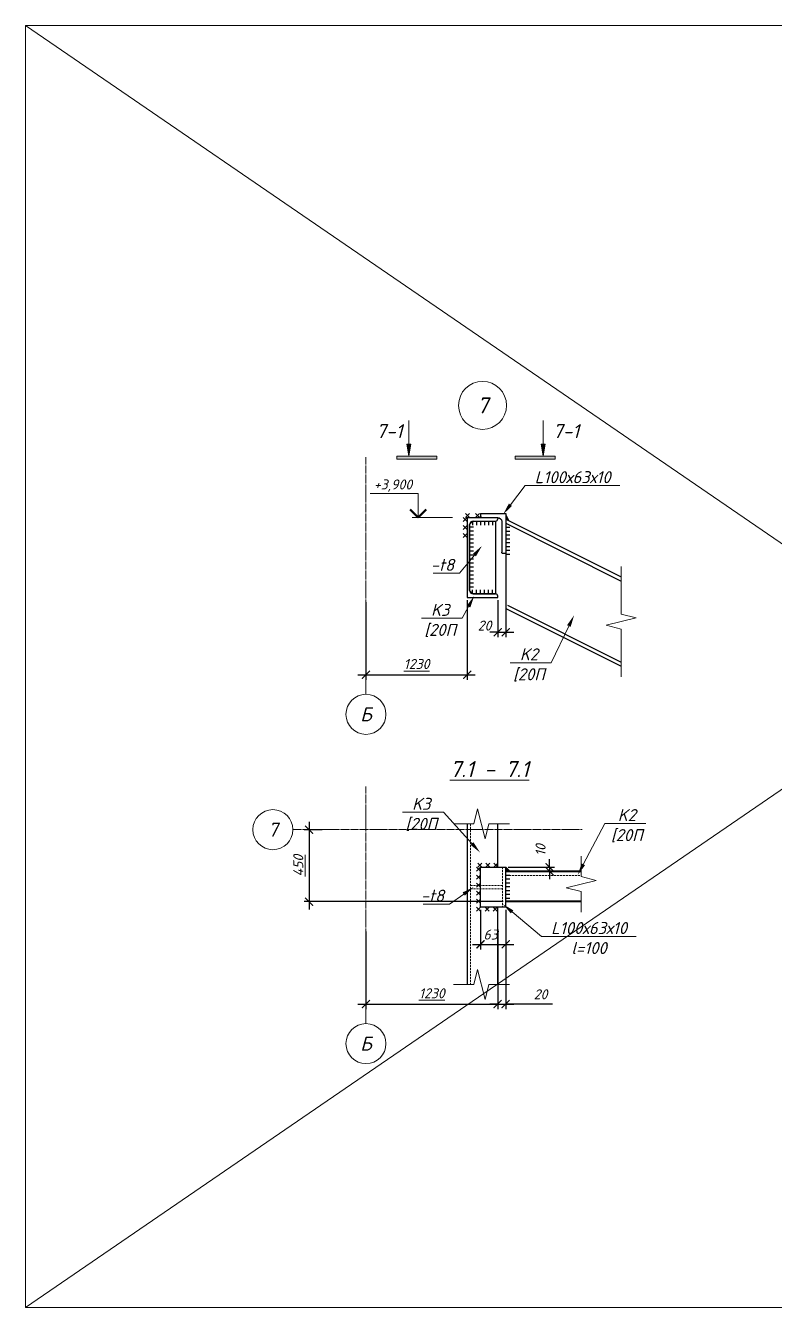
# Model space of a CAD drawing. Header units: millimetres. Extents: x -79646 to 95064, y -231229 to -58107.
# Drawn here: x -75045 to -73173, y -166333 to -163130 of the extents above; entities that cross this region are included whole.
import ezdxf
from ezdxf import colors
from ezdxf.entities.mleader import LeaderData, LeaderLine
from ezdxf.enums import TextEntityAlignment as Align
from ezdxf.math import Vec2, Vec3

# ---------------------------------------------------------------- set-up
doc = ezdxf.new("R2010")
doc.units = ezdxf.units.MM
doc.header["$PDMODE"] = 3
doc.linetypes.add('GOST2.303 5', pattern=[24, 20, -1.5, 1, -1.5])
doc.linetypes.add('HIDDEN', pattern=[0.375, 0.25, -0.125])
doc.layers.get('0').update_dxf_attribs({"lineweight": 5})
doc.layers.get('Defpoints').update_dxf_attribs({"lineweight": 0})
for name, color, linetype, lineweight in [('#Cварка', 96, 'Continuous', 30), ('#Dimensions', 7, 'Continuous', 9), ('#Выноски', 7, 'Continuous', 15), ('#Оси', 7, 'Continuous', 9), ('#разм', 7, 'Continuous', 9), ('A-okno', 7, 'Continuous', 0), ('k_ Металл', 1, 'Continuous', 30), ('k_ Металл_вид', 1, 'Continuous', 18), ('тонкие', 250, 'Continuous', 5)]:
    doc.layers.add(name, color=color, linetype=linetype, lineweight=lineweight)
doc.styles.add('ESKDW', font='eskdw.shx', dxfattribs={"oblique": 15})
doc.styles.get("Standard").update_dxf_attribs({"font": 'arial.ttf'})
doc.styles.add('STEP PR', font='isocpeui.ttf')
doc.dimstyles.new('SPDS', dxfattribs={"dimscale": 50, "dimtxt": 2.5, "dimasz": 2, "dimexe": 1.25, "dimexo": 0.625, "dimtad": 1, "dimdec": 0, "dimrnd": 0.001, "dimtxsty": 'ESKDW', "dimblk": 'ARCHTICK', "dimcen": 2.5, "dimdle": 2, "dimclrd": 256, "dimclre": 256, "dimclrt": 7, "dimadec": 0, "dimazin": 2, "dimtfac": 0.75, "dimtdec": 0, "dimtmove": 1, "dimatfit": 3, "dimfxl": 1, "dimtolj": 1, "dimarcsym": 1})

# ---------------------------------------------------------------- blocks, each defined once
blk = doc.blocks.new('*U104')
at = {"color": 0, "linetype": 'ByBlock', "lineweight": -2}
for p, q in [((0, 200), (0, 0)), ((0, 200), (76, 200)), ((76, 200), (76, 196.5)), ((5.2, 181.5), (5.2, 18.5)), ((14.7, 191), (70.5, 191)), ((0, 0), (76, 0)), ((14.7, 9), (70.5, 9)), ((76, 0), (76, 3.5))]:
    blk.add_line(p, q, dxfattribs=at)
for centre, radius, start, end in [((70.5, 196.5), 5.5, 270, 0), ((14.7, 181.5), 9.5, 90, 180), ((14.7, 18.5), 9.5, 180, 270), ((70.5, 3.5), 5.5, 0, 90)]:
    blk.add_arc(centre, radius, start, end, dxfattribs=at)
blk = doc.blocks.new('*U120')
at = {"layer": '#разм', "ltscale": 100, "elevation": 0}
for points in [[(4577173, -920400), (4575971, -920400)], [(4577173, -921000), (4577173, -920400)], [(4578032, -921000), (4577023, -921000)]]:
    blk.add_lwpolyline(points, dxfattribs=at)
at = {"layer": 'A-okno', "color": 0, "lineweight": 50, "ltscale": 100, "elevation": 0}
for points in [[(4577173, -921000), (4576973, -920800)], [(4577173, -921000), (4577373, -920800)]]:
    blk.add_lwpolyline(points, dxfattribs=at)
at = {"layer": '#разм', "style": 'STEP PR'}
for tag, p in [('ОТМЕТКА', (4576248, -920299)), ('ПРИМЕЧАНИЕ', (4577032, -920711))]:
    blk.add_attdef(tag, p, '', height=250, dxfattribs=at)
blk = doc.blocks.new('*U308')
at = {"color": 0, "linetype": 'ByBlock', "lineweight": -2}
for p, q in [((3.98, 0), (4.29, 1.25)), ((4.29, 1.25), (4.91, -1.25)), ((3.98, 0), (0, 0)), ((4.91, -1.25), (5.23, 0)), ((9.2, 0), (5.23, 0))]:
    blk.add_line(p, q, dxfattribs=at)
blk = doc.blocks.new('*U260')
at = {"color": 0, "linetype": 'ByBlock', "lineweight": -2}
for p, q in [((-10, 20), (-10, 96.7)), ((0, 100), (-6.7, 100)), ((0, 0), (0, 100)), ((-63, 0), (-63, 6.7)), ((-63, 0), (0, 0)), ((-59.7, 10), (-20, 10))]:
    blk.add_line(p, q, dxfattribs=at)
for centre, radius, start, end in [((-6.7, 96.7), 3.3, 89.045, 179.9778), ((-59.7, 6.7), 3.3, 90, 180), ((-20, 20), 10, 270, 0)]:
    blk.add_arc(centre, radius, start, end, dxfattribs=at)
blk = doc.blocks.new('*U115')
at = {"color": 0, "linetype": 'ByBlock', "lineweight": -2}
blk.add_circle((0, 0), 6, dxfattribs=at)
blk.add_attdef('Узел', text='', height=4, dxfattribs=at).set_placement((0, 0), align=Align.MIDDLE_CENTER)
blk = doc.blocks.new('*U129')
at = {"color": 0, "lineweight": -2}
for p, q in [((0, 0), (10, -10)), ((0, -10), (10, 0)), ((0, -20), (10, -30)), ((0, -30), (10, -20)), ((0, -40), (10, -50)), ((0, -50), (10, -40))]:
    blk.add_line(p, q, dxfattribs=at)
blk = doc.blocks.new('*U130')
at = {"color": 0, "lineweight": -2}
for p, q in [((0, -9.6), (10, -9.6)), ((0, -19.2), (10, -19.2)), ((0, -28.8), (10, -28.8)), ((0, -38.4), (10, -38.4)), ((0, -48), (10, -48)), ((0, -57.6), (10, -57.6)), ((0, -67.3), (10, -67.3)), ((0, -76.9), (10, -76.9))]:
    blk.add_line(p, q, dxfattribs=at)
blk = doc.blocks.new('_ArchTick')
at = {"color": 0, "linetype": 'ByBlock', "const_width": 0.15}
blk.add_lwpolyline([(-0.5, -0.5), (0.5, 0.5)], dxfattribs=at)
blk = doc.blocks.new('*D365')
at = {"layer": '#Dimensions', "lineweight": -2, "transparency": 16777216}
for p, q in [((-73907.9, -165339.4), (-73907.9, -165438.4)), ((-73844.9, -165339.4), (-73844.9, -165438.4)), ((-73927.9, -165425.9), (-73824.9, -165425.9))]:
    blk.add_line(p, q, dxfattribs=at)
at = {"layer": 'Defpoints', "color": 0, "lineweight": 0, "transparency": 16777216}
for p in [(-73907.9, -165333.2), (-73844.9, -165333.2), (-73844.9, -165425.9)]:
    blk.add_point(p, dxfattribs=at)
at = {"layer": '#Dimensions', "lineweight": -2, "transparency": 16777216, "xscale": 20, "yscale": 20, "zscale": 20, "rotation": 180}
blk.add_blockref('_ArchTick', (-73907.9, -165425.9), dxfattribs=at)
at = {"layer": '#Dimensions', "lineweight": -2, "transparency": 16777216, "xscale": 20, "yscale": 20, "zscale": 20}
blk.add_blockref('_ArchTick', (-73844.9, -165425.9), dxfattribs=at)
at = {"layer": '#Dimensions', "transparency": 16777216, "insert": (-73882.6, -165401.4), "char_height": 25, "attachment_point": 5, "style": 'STEP PR'}
blk.add_mtext('\\A1;63', dxfattribs=at)
blk = doc.blocks.new('*D352')
at = {"layer": '#Dimensions', "lineweight": -2, "transparency": 16777216}
for p, q in [((-73838.6, -165233.2), (-73723, -165233.2)), ((-73735.5, -165233.2), (-73735.5, -165213.2)), ((-73735.5, -165233.2), (-73735.5, -165243.2)), ((-73838.6, -165243.2), (-73723, -165243.2)), ((-73735.5, -165243.2), (-73735.5, -165263.2))]:
    blk.add_line(p, q, dxfattribs=at)
at = {"layer": 'Defpoints', "color": 0, "lineweight": 0, "transparency": 16777216}
for p in [(-73844.9, -165233.2), (-73844.9, -165243.2), (-73735.5, -165243.2)]:
    blk.add_point(p, dxfattribs=at)
at = {"layer": '#Dimensions', "lineweight": -2, "transparency": 16777216, "xscale": 20, "yscale": 20, "zscale": 20}
for p, rotation in [((-73735.5, -165233.2), 270), ((-73735.5, -165243.2), 90)]:
    blk.add_blockref('_ArchTick', p, dxfattribs=dict(at, rotation=rotation))
at = {"layer": '#Dimensions', "transparency": 16777216, "insert": (-73757.7, -165190.3), "char_height": 25, "attachment_point": 5, "rotation": 90, "style": 'STEP PR'}
blk.add_mtext('\\A1;10', dxfattribs=at)
blk = doc.blocks.new('*U262')
at = {"color": 0, "linetype": 'ByBlock', "lineweight": -2}
for p, q in [((1.71, 0), (2.02, 1.25)), ((2.02, 1.25), (2.65, -1.25)), ((1.71, 0), (0, 0)), ((2.65, -1.25), (2.96, 0)), ((4.67, 0), (2.96, 0))]:
    blk.add_line(p, q, dxfattribs=at)
blk = doc.blocks.new('*U264')
for p, q in [((-0.5, 0.5), (0.5, -0.5)), ((0.5, 0.5), (-0.5, -0.5)), ((1.5, 0.5), (2.5, -0.5)), ((2.5, 0.5), (1.5, -0.5)), ((3.5, 0.5), (4.5, -0.5)), ((4.5, 0.5), (3.5, -0.5))]:
    blk.add_line(p, q)
blk = doc.blocks.new('*U265')
for p, q in [((-0.5, 0.5), (0.5, -0.5)), ((0.5, 0.5), (-0.5, -0.5)), ((1.5, 0.5), (2.5, -0.5)), ((2.5, 0.5), (1.5, -0.5)), ((3.5, 0.5), (4.5, -0.5)), ((4.5, 0.5), (3.5, -0.5)), ((5.5, 0.5), (6.5, -0.5)), ((6.5, 0.5), (5.5, -0.5)), ((7.5, 0.5), (8.5, -0.5)), ((8.5, 0.5), (7.5, -0.5)), ((9.5, 0.5), (10.5, -0.5)), ((10.5, 0.5), (9.5, -0.5))]:
    blk.add_line(p, q)
blk = doc.blocks.new('*U266')
for p, q in [((-0.5, 0.5), (0.5, -0.5)), ((0.5, 0.5), (-0.5, -0.5)), ((1.5, 0.5), (2.5, -0.5)), ((2.5, 0.5), (1.5, -0.5))]:
    blk.add_line(p, q)
blk = doc.blocks.new('*U267')
at = {"ltscale": 100}
h = blk.add_hatch(color=256, dxfattribs=at)
h.dxf.hatch_style = 1
h.paths.add_polyline_path([(1415, 1070), (1365, 1070), (1315, 1070), (1365, 770)])
h = blk.add_hatch(color=256, dxfattribs=at)
h.dxf.hatch_style = 1
h.paths.add_polyline_path([(1665, 700), (1665, 770), (665, 770), (665, 700)])
at = {"linetype": 'Continuous', "ltscale": 100}
for p, q in [((1365, 770), (1315, 1070)), ((1315, 1070), (1365, 1070)), ((1415, 1070), (1365, 1070)), ((1365, 770), (1415, 1070)), ((1665, 770), (665, 770)), ((665, 700), (1665, 700)), ((1665, 700), (1665, 770))]:
    blk.add_line(p, q, dxfattribs=at)
at = {"linetype": 'Continuous', "ltscale": 100, "extrusion": (1, -1e-16, 0), "elevation": 1365}
blk.add_lwpolyline([(1660, 0), (1070, 0)], dxfattribs=at)
at = {"linetype": 'Continuous', "ltscale": 100}
blk.add_lwpolyline([(665, 700), (665, 770)], dxfattribs=at)
at = {"ltscale": 100, "style": 'STEP PR'}
blk.add_attdef('Nh', text='', height=350, dxfattribs=at).set_placement((1799, 1222), align=Align.RIGHT)
blk = doc.blocks.new('*U268')
at = {"ltscale": 100}
h = blk.add_hatch(color=256, dxfattribs=at)
h.dxf.hatch_style = 1
h.paths.add_polyline_path([(-85, 1070), (-35, 1070), (15, 1070), (-35, 770)])
h = blk.add_hatch(color=256, dxfattribs=at)
h.dxf.hatch_style = 1
h.paths.add_polyline_path([(665, 700), (665, 770), (-335, 770), (-335, 700)])
at = {"linetype": 'Continuous', "ltscale": 100}
for p, q in [((-85, 1070), (-35, 1070)), ((-35, 770), (-85, 1070)), ((-35, 770), (15, 1070)), ((15, 1070), (-35, 1070)), ((-335, 700), (-335, 770)), ((-335, 770), (665, 770)), ((665, 700), (-335, 700))]:
    blk.add_line(p, q, dxfattribs=at)
at = {"linetype": 'Continuous', "ltscale": 100, "extrusion": (-1, -1e-16, 0), "elevation": 35}
blk.add_lwpolyline([(-1660, 0), (-1070, 0)], dxfattribs=at)
at = {"linetype": 'Continuous', "ltscale": 100}
blk.add_lwpolyline([(665, 700), (665, 770)], dxfattribs=at)
at = {"ltscale": 100, "style": 'STEP PR'}
blk.add_attdef('Nh', text='', height=350, dxfattribs=at).set_placement((-192, 1222), align=Align.RIGHT)
blk = doc.blocks.new('*D366')
at = {"layer": '#Dimensions', "lineweight": -2, "transparency": 16777216}
for p, q in [((-73864.9, -164565.3), (-73864.9, -164658.4)), ((-73844.9, -164542.5), (-73844.9, -164658.4)), ((-73864.9, -164645.9), (-73884.9, -164645.9)), ((-73864.9, -164645.9), (-73844.9, -164645.9)), ((-73844.9, -164645.9), (-73824.9, -164645.9))]:
    blk.add_line(p, q, dxfattribs=at)
at = {"layer": 'Defpoints', "color": 0, "lineweight": 0, "transparency": 16777216}
for p in [(-73864.9, -164559.1), (-73844.9, -164536.3), (-73844.9, -164645.9)]:
    blk.add_point(p, dxfattribs=at)
at = {"layer": '#Dimensions', "lineweight": -2, "transparency": 16777216, "xscale": 20, "yscale": 20, "zscale": 20}
blk.add_blockref('_ArchTick', (-73864.9, -164645.9), dxfattribs=at)
at = {"layer": '#Dimensions', "lineweight": -2, "transparency": 16777216, "xscale": 20, "yscale": 20, "zscale": 20, "rotation": 180}
blk.add_blockref('_ArchTick', (-73844.9, -164645.9), dxfattribs=at)
at = {"layer": '#Dimensions', "transparency": 16777216, "insert": (-73897.7, -164629.1), "char_height": 25, "attachment_point": 5, "style": 'STEP PR'}
blk.add_mtext('\\A1;20', dxfattribs=at)
blk = doc.blocks.new('*U272')
for points in [[(0, -0.5), (0, 0.5)], [(1, -0.5), (1, 0.5)], [(2, -0.5), (2, 0.5)], [(3, -0.5), (3, 0.5)], [(4, -0.5), (4, 0.5)], [(5, -0.5), (5, 0.5)]]:
    blk.add_lwpolyline(points)
blk = doc.blocks.new('*U273')
for points in [[(0, -0.5), (0, 0.5)], [(1, -0.5), (1, 0.5)], [(2, -0.5), (2, 0.5)], [(3, -0.5), (3, 0.5)], [(4, -0.5), (4, 0.5)], [(5, -0.5), (5, 0.5)], [(6, -0.5), (6, 0.5)], [(7, -0.5), (7, 0.5)], [(8, -0.5), (8, 0.5)], [(9, -0.5), (9, 0.5)], [(10, -0.5), (10, 0.5)], [(11, -0.5), (11, 0.5)], [(12, -0.5), (12, 0.5)], [(13, -0.5), (13, 0.5)], [(14, -0.5), (14, 0.5)], [(15, -0.5), (15, 0.5)]]:
    blk.add_lwpolyline(points)
blk = doc.blocks.new('*D356')
at = {"layer": '#Dimensions', "lineweight": -2, "transparency": 16777216}
for p, q in [((-73844.9, -165339.4), (-73844.9, -165587.8)), ((-73864.9, -165388.4), (-73864.9, -165587.8)), ((-73864.9, -165575.3), (-73884.9, -165575.3)), ((-73864.9, -165575.3), (-73844.9, -165575.3)), ((-73864.9, -165575.3), (-73844.9, -165575.3)), ((-73844.9, -165575.3), (-73824.9, -165575.3)), ((-73728.2, -165575.3), (-73844.9, -165575.3))]:
    blk.add_line(p, q, dxfattribs=at)
at = {"layer": 'Defpoints', "color": 0, "lineweight": 0, "transparency": 16777216}
for p in [(-73844.9, -165333.2, 0), (-73864.9, -165382.2), (-73844.9, -165575.3)]:
    blk.add_point(p, dxfattribs=at)
at = {"layer": '#Dimensions', "lineweight": -2, "transparency": 16777216, "xscale": 20, "yscale": 20, "zscale": 20}
blk.add_blockref('_ArchTick', (-73864.9, -165575.3), dxfattribs=at)
at = {"layer": '#Dimensions', "lineweight": -2, "transparency": 16777216, "xscale": 20, "yscale": 20, "zscale": 20, "rotation": 180}
blk.add_blockref('_ArchTick', (-73844.9, -165575.3), dxfattribs=at)
at = {"layer": '#Dimensions', "transparency": 16777216, "insert": (-73757.7, -165550.8), "char_height": 25, "attachment_point": 5, "style": 'STEP PR'}
blk.add_mtext('\\A1;20', dxfattribs=at)
blk = doc.blocks.new('*D357')
at = {"layer": '#Dimensions', "lineweight": -2, "transparency": 16777216}
for p, q in [((-74194.1, -165394.1), (-74194.1, -165587.8)), ((-73864.9, -165388.4), (-73864.9, -165587.8)), ((-74214.1, -165575.3), (-73844.9, -165575.3))]:
    blk.add_line(p, q, dxfattribs=at)
at = {"layer": 'Defpoints', "color": 0, "lineweight": 0, "transparency": 16777216}
for p in [(-74194.1, -165387.9), (-73864.9, -165382.2, 0), (-73864.9, -165575.3)]:
    blk.add_point(p, dxfattribs=at)
at = {"layer": '#Dimensions', "lineweight": -2, "transparency": 16777216, "xscale": 20, "yscale": 20, "zscale": 20, "rotation": 180}
blk.add_blockref('_ArchTick', (-74194.1, -165575.3), dxfattribs=at)
at = {"layer": '#Dimensions', "lineweight": -2, "transparency": 16777216, "xscale": 20, "yscale": 20, "zscale": 20}
blk.add_blockref('_ArchTick', (-73864.9, -165575.3), dxfattribs=at)
at = {"layer": '#Dimensions', "transparency": 16777216, "insert": (-74029.5, -165548.3), "char_height": 25, "attachment_point": 5, "style": 'STEP PR'}
blk.add_mtext('\\A1;\\L1230', dxfattribs=at)
blk = doc.blocks.new('*D358')
at = {"layer": '#Dimensions', "lineweight": -2, "transparency": 16777216}
for p, q in [((-74303.6, -165139.3), (-74348.9, -165139.3)), ((-74336.4, -165119.3), (-74336.4, -165339.2)), ((-73851.1, -165319.2), (-74348.9, -165319.2))]:
    blk.add_line(p, q, dxfattribs=at)
at = {"layer": 'Defpoints', "color": 0, "lineweight": 0, "transparency": 16777216}
for p in [(-74297.4, -165139.3), (-74336.4, -165319.2), (-73844.9, -165319.2)]:
    blk.add_point(p, dxfattribs=at)
at = {"layer": '#Dimensions', "lineweight": -2, "transparency": 16777216, "xscale": 20, "yscale": 20, "zscale": 20}
for p, rotation in [((-74336.4, -165139.3), 90), ((-74336.4, -165319.2), 270)]:
    blk.add_blockref('_ArchTick', p, dxfattribs=dict(at, rotation=rotation))
at = {"layer": '#Dimensions', "transparency": 16777216, "insert": (-74363.4, -165229.2), "char_height": 25, "attachment_point": 5, "rotation": 90, "style": 'STEP PR'}
blk.add_mtext('\\A1;\\L450', dxfattribs=at)
blk = doc.blocks.new('*D364')
at = {"layer": '#Dimensions', "lineweight": -2, "transparency": 16777216}
for p, q in [((-73940.9, -164565.3), (-73940.9, -164764.7)), ((-74194.1, -164571), (-74194.1, -164764.7)), ((-74214.1, -164752.2), (-73920.9, -164752.2))]:
    blk.add_line(p, q, dxfattribs=at)
at = {"layer": 'Defpoints', "color": 0, "lineweight": 0, "transparency": 16777216}
for p in [(-74194.1, -164564.8), (-73940.9, -164559.1, 0), (-73940.9, -164752.2)]:
    blk.add_point(p, dxfattribs=at)
at = {"layer": '#Dimensions', "lineweight": -2, "transparency": 16777216, "xscale": 20, "yscale": 20, "zscale": 20, "rotation": 180}
blk.add_blockref('_ArchTick', (-74194.1, -164752.2), dxfattribs=at)
at = {"layer": '#Dimensions', "lineweight": -2, "transparency": 16777216, "xscale": 20, "yscale": 20, "zscale": 20}
blk.add_blockref('_ArchTick', (-73940.9, -164752.2), dxfattribs=at)
at = {"layer": '#Dimensions', "transparency": 16777216, "insert": (-74067.5, -164725.2), "char_height": 25, "attachment_point": 5, "style": 'STEP PR'}
blk.add_mtext('\\A1;\\L1230', dxfattribs=at)

msp = doc.modelspace()

# ---------------------------------------------------------------- hatches: boundary and pattern name
at = {"layer": '#Cварка', "ltscale": 10}
h = msp.add_hatch(color=256, dxfattribs=at)
h.dxf.hatch_style = 1
h.paths.add_polyline_path([(-73844.87111, -164353.03465), (-73844.87111, -164363.05334), (-73836.91661, -164367.03058)])
at = {"layer": '#Cварка'}
h = msp.add_hatch(color=256, dxfattribs=at)
h.dxf.hatch_style = 1
h.paths.add_polyline_path([(-73834.87111, -165243.15169), (-73844.87111, -165243.15169), (-73844.87111, -165233.15169)])

# ---------------------------------------------------------------- linework, layer by layer
for p, q in [((-73935.45749, -164349.05334), (-73945.45749, -164359.05334)), ((-73935.45749, -164359.05334), (-73945.45749, -164349.05334)), ((-73910.59283, -164349.17942), (-73920.59283, -164359.17942)), ((-73910.59283, -164359.17942), (-73920.59283, -164349.17942)), ((-73834.87111, -165243.15169), (-73844.87111, -165233.15169))]:
    msp.add_line(p, q, dxfattribs=at)
at = {"layer": '#Cварка', "ltscale": 200}
msp.add_lwpolyline([(-73844.87111, -164353.03465), (-73836.91661, -164367.03058)], dxfattribs=at)
at = {"layer": '#Cварка', "extrusion": (0.707107, 0.707107, 0), "elevation": -169053.69115}
msp.add_lwpolyline([(-64635.41505, 0), (-64621.27291, 0)], dxfattribs=at)
at = {"layer": '#Оси', "linetype": 'GOST2.303 5', "elevation": 0}
for points in [[(-74194.1289, -164801.00228), (-74194.1289, -164208.25141)], [(-74194.1289, -165624.10062), (-74194.1289, -165031.34976)]]:
    msp.add_lwpolyline(points, dxfattribs=at)
at = {"layer": '#Оси', "linetype": 'GOST2.303 5'}
msp.add_lwpolyline([(-74376.87269, -165139.25361), (-73653.50094, -165139.25361)], dxfattribs=at)
at = {"layer": '#Оси', "linetype": 'Continuous', "ltscale": 50}
for centre in [(-74194.1289, -164851.00228, 0), (-74426.87269, -165139.25361), (-74194.1289, -165674.10062, 0)]:
    msp.add_circle(centre, 50, dxfattribs=at)
at = {"color": 4}
msp.add_lwpolyline([(-75044.86693, -163129.66354), (-70367.88927, -163129.66354), (-70367.88927, -166333.21981), (-75044.86693, -166333.21981)], close=True, dxfattribs=at)
for points in [[(-75044.86693, -163129.66354), (-70367.88927, -166333.21981)], [(-70367.88927, -163129.66354), (-75044.86693, -166333.21981)]]:
    msp.add_lwpolyline(points, dxfattribs=at)
at = {"layer": 'k_ Металл', "lineweight": 30, "ltscale": 2.5}
for p, q in [((-73907.87111, -165333.15169), (-73907.87111, -165233.15169)), ((-73907.87111, -165233.15169), (-73844.87111, -165233.15169)), ((-73844.87111, -165333.15169), (-73844.87111, -165233.15169)), ((-73844.87111, -165333.15169), (-73907.87111, -165333.15169))]:
    msp.add_line(p, q, dxfattribs=at)
at = {"layer": 'k_ Металл', "lineweight": 40, "ltscale": 75}
for p, q in [((-73844.87111, -165243.15169), (-73656.19023, -165243.15169)), ((-73656.56484, -165319.15169), (-73844.87111, -165319.15169))]:
    msp.add_line(p, q, dxfattribs=at)
at = {"layer": 'k_ Металл', "ltscale": 4}
msp.add_line((-73829.87111, -165243.15169), (-73735.48291, -165243.15169), dxfattribs=at)
at = {"layer": 'k_ Металл'}
msp.add_lwpolyline([(-73870.37111, -164368.05334), (-73870.37111, -164550.05334), (-73927.17111, -164550.05334), (-73935.65342, -164541.13282), (-73935.67111, -164376.75334), (-73927.17111, -164368.25334)], close=True, dxfattribs=at)
for points in [[(-73844.87111, -164363.05334), (-73556.22951, -164507.37414)], [(-73844.87111, -164363.05334), (-73844.87111, -164586.66014)], [(-73844.87111, -164373.57417), (-73556.22951, -164517.89497)], [(-73844.87111, -164586.66014), (-73556.22951, -164730.98093)], [(-73840.66278, -164578.24347), (-73556.22951, -164720.46011)]]:
    msp.add_lwpolyline(points, dxfattribs=at)
at = {"layer": 'k_ Металл', "lineweight": 30, "ltscale": 2.5}
for points in [[(-73940.87111, -165124.71441), (-73940.87111, -165526.0264)], [(-73864.87111, -165233.15169), (-73864.87111, -165124.71441)], [(-73864.87111, -165526.0264), (-73864.87111, -165333.15169)]]:
    msp.add_lwpolyline(points, dxfattribs=at)
at = {"layer": 'k_ Металл_вид', "linetype": 'HIDDEN', "ltscale": 20}
for p, q in [((-73853.10875, -165233.15169), (-73853.10875, -165333.15169)), ((-73844.87111, -165253.77171), (-73657.04434, -165253.77171))]:
    msp.add_line(p, q, dxfattribs=at)
for points in [[(-73932.63347, -165124.71441), (-73932.63347, -165526.0264)], [(-73932.63347, -165279.15169), (-73853.10875, -165279.15169)], [(-73932.63347, -165287.15169), (-73853.10875, -165287.15169)]]:
    msp.add_lwpolyline(points, dxfattribs=at)
at = {"layer": 'тонкие', "ltscale": 4}
msp.add_line((-73829.87111, -165233.15169), (-73735.48291, -165233.15169), dxfattribs=at)

# ---------------------------------------------------------------- block references
at = {"layer": '#Cварка', "xscale": -1}
msp.add_blockref('*U129', (-73940.87111, -164359.05334), dxfattribs=at)
at = {"layer": '#Cварка', "xscale": 10, "yscale": 10, "zscale": 10}
for name, p, rotation in [('*U272', (-73877.74405, -164373.05334), 180), ('*U273', (-73930.67111, -164382.41204), 270), ('*U265', (-73912.87111, -165238.15169), 269.9999999999888), ('*U264', (-73869.87111, -165228.15169), 180)]:
    msp.add_blockref(name, p, dxfattribs=dict(at, rotation=rotation))
at = {"layer": '#Cварка'}
for p in [(-73844.87111, -164373.57417), (-73844.87111, -165233.54363)]:
    msp.add_blockref('*U130', p, dxfattribs=at)
at = {"layer": '#Cварка', "yscale": 10, "zscale": 10}
for name, p, xscale in [('*U272', (-73877.74405, -164545.05334), -10), ('*U266', (-73891.47901, -165338.15169), 10)]:
    msp.add_blockref(name, p, dxfattribs=dict(at, xscale=xscale))
at = {"layer": '#Dimensions'}
ref = msp.add_blockref('*U115', (-73902.76283, -164078.75622), dxfattribs=dict(at, xscale=10, yscale=10, zscale=10))
ref.add_attrib('Узел', '7', dxfattribs={"layer": '0', "color": 0, "linetype": 'ByBlock', "lineweight": -2, "height": 40, "style": 'STEP PR'}).set_placement((-73902.76283, -164078.75622), align=Align.MIDDLE_CENTER)
at = {"layer": '#Dimensions', "ltscale": 20}
ref = msp.add_blockref('*U120', (-531781.11596, -72259.04023, 0), dxfattribs=dict(at, xscale=0.1, yscale=0.1, zscale=0.1))
ref.add_attrib('ОТМЕТКА', '+3,900', (-74174.48584, -164288.96301, 0), dxfattribs={"layer": '#разм', "height": 25, "style": 'STEP PR'})
at = {"xscale": 0.1, "yscale": 0.1, "zscale": 0.1}
msp.add_blockref('*U268', (-74083.54617, -164282.83747), dxfattribs=at).add_auto_attribs({'Nh': '7-1'})
ref = msp.add_blockref('*U267', (-73887.35267, -164282.83747), dxfattribs=dict(xscale=0.1, yscale=0.1, zscale=0.1))
ref.add_attrib('Nh', '7-1', dxfattribs={"ltscale": 100, "height": 35, "style": 'STEP PR'}).set_placement((-73661.10807, -164160.65405), align=Align.RIGHT)
at = {"xscale": -30, "yscale": -30, "zscale": -30}
for name, p, rotation in [('*U308', (-73556.22951, -164757.23093), 270), ('*U262', (-73975.6515, -165124.71441), 180), ('*U262', (-73656.19023, -165345.40169), 270), ('*U262', (-73975.6515, -165526.0264), 180)]:
    msp.add_blockref(name, p, dxfattribs=dict(at, rotation=rotation))
at = {"layer": 'k_ Металл'}
msp.add_blockref('*U104', (-73940.87111, -164559.05334), dxfattribs=at)
at = {"layer": 'k_ Металл', "xscale": -1, "rotation": 180}
msp.add_blockref('*U260', (-73844.87111, -164349.05334), dxfattribs=at)

# ---------------------------------------------------------------- texts
at = {"layer": '#Dimensions', "style": 'STEP PR'}
msp.add_text('%%u7.1 - 7.1', height=40, dxfattribs=at).set_placement((-73885.44195, -165007.79684), align=Align.CENTER)
at = {"layer": '#Оси', "linetype": 'Continuous', "ltscale": 50, "style": 'STEP PR'}
for s, p in [('Б', (-74194.1289, -164851.00228, 0)), ('7', (-74426.87269, -165139.25361)), ('Б', (-74194.1289, -165674.10062, 0))]:
    msp.add_text(s, height=35, dxfattribs=at).set_placement(p, align=Align.MIDDLE_CENTER)

# ---------------------------------------------------------------- dimensions: what is measured, and where the dimension line sits
at = {"layer": '#Dimensions'}
for base, p1, p2, picture, middle in [((-73940.87111, -164752.20743, 0), (-74194.1289, -164564.78728, 0), (-73940.87111, -164559.05334), '*D364', (-74067.5, -164725.20743, 0)), ((-73864.87111, -165575.30577, 0), (-74194.1289, -165387.88563, 0), (-73864.87111, -165382.15169), '*D357', (-74029.5, -165548.30577, 0))]:
    dim = msp.add_linear_dim(base=base, p1=p1, p2=p2, text='%%U1230', dimstyle='SPDS', override={"dimscale": 10, "dimgap": 1.2, "dimrnd": 5, "dimtxsty": 'STEP PR', "dimblk1": 'ArchTick', "dimblk2": 'ArchTick', "dimsah": 1, "dimclrt": 256}, dxfattribs=at)
    dim.commit()
    dim.dimension.update_dxf_attribs({"geometry": picture, "text_midpoint": middle})
for base, p1, p2, picture, middle in [((-73844.87111, -164645.86776), (-73864.87111, -164559.05334), (-73844.87111, -164536.28938), '*D366', (-73897.73596, -164653.63736)), ((-73844.87111, -165575.30577, 0), (-73864.87111, -165382.15169, 0), (-73844.87111, -165333.15169), '*D356', (-73757.73572, -165579.12084, 0))]:
    dim = msp.add_linear_dim(base=base, p1=p1, p2=p2, dimstyle='SPDS', override={"dimscale": 10, "dimgap": 1.2, "dimrnd": 5, "dimtxsty": 'STEP PR', "dimblk1": 'ArchTick', "dimblk2": 'ArchTick', "dimsah": 1, "dimclrt": 256}, dxfattribs=at)
    dim.commit()
    dim.dimension.update_dxf_attribs({"geometry": picture, "text_midpoint": middle, "dimtype": 160})
dim = msp.add_linear_dim(base=(-74336.35852, -165319.15169), p1=(-74297.38019, -165139.25361), p2=(-73844.87111, -165319.15169), angle=90, text='%%U450', dimstyle='SPDS', override={"dimscale": 10, "dimgap": 1.2, "dimrnd": 5, "dimtxsty": 'STEP PR', "dimblk1": 'ArchTick', "dimblk2": 'ArchTick', "dimsah": 1, "dimclrt": 256}, dxfattribs=at)
dim.commit()
dim.dimension.update_dxf_attribs({"geometry": '*D358', "text_midpoint": (-74363.35852, -165229.20265)})
dim = msp.add_linear_dim(base=(-73735.48291, -165243.15169), p1=(-73844.87111, -165233.15169), p2=(-73844.87111, -165243.15169), angle=90, text='10', dimstyle='SPDS', override={"dimscale": 10, "dimgap": 1.2, "dimrnd": 5, "dimtxsty": 'STEP PR', "dimblk1": 'ArchTick', "dimblk2": 'ArchTick', "dimsah": 1, "dimclrt": 256}, dxfattribs=at)
dim.commit()
dim.dimension.update_dxf_attribs({"geometry": '*D352', "text_midpoint": (-73733.16984, -165190.25911), "dimtype": 160})
dim = msp.add_linear_dim(base=(-73844.87111, -165425.88229), p1=(-73907.87111, -165333.15169), p2=(-73844.87111, -165333.15169), text='63', dimstyle='SPDS', override={"dimscale": 10, "dimgap": 1.2, "dimrnd": 5, "dimtxsty": 'STEP PR', "dimblk1": 'ArchTick', "dimblk2": 'ArchTick', "dimsah": 1, "dimclrt": 256}, dxfattribs=at)
dim.commit()
dim.dimension.update_dxf_attribs({"geometry": '*D365', "text_midpoint": (-73882.5553, -165425.88229), "dimtype": 160})

# ---------------------------------------------------------------- leaders
at = {"layer": '#Выноски'}
ml = msp.add_multileader_mtext('Standard', dxfattribs=at)
ml.set_content('\\A1;L100х63х10', color=256, style='STEP PR')
ml.set_leader_properties(color=256, linetype='ByLayer', lineweight=-1)
ml.build(insert=Vec2(0, 0))
ml.multileader.update_dxf_attribs({"text_left_attachment_type": 6, "text_right_attachment_type": 6, "dogleg_length": 0, "arrow_head_size": 30, "scale": 0.1})
ctx = ml.context
ctx.base_point, ctx.scale, ctx.char_height, ctx.arrow_head_size, ctx.landing_gap_size, ctx.plane_origin = Vec3(-73796.53174, -164279.28265), 0.1, 30, 30, 12.5, Vec3(-45478.53127, -188765.42346)
ctx.left_attachment, ctx.right_attachment, ctx.text_align_type = 6, 6, 1
notes = []
notes.append((ctx, [(0, (1, 1, 0), (-73796.53174, -164279.28265), (1, 0), 0, [(0, [(-73851.17967, -164351.05334)], 0, [])])]))
ctx.mtext.insert, ctx.mtext.rotation, ctx.mtext.alignment, ctx.mtext.flow_direction = Vec3(-73677.50901, -164243.28265), 6.2831853072, 2, 5
ml = msp.add_multileader_mtext('Standard', dxfattribs=at)
ml.set_content('\\A1;-t8', color=256, style='STEP PR')
ml.set_leader_properties(color=256, linetype='ByLayer', lineweight=-1)
ml.build(insert=Vec2(0, 0))
ml.multileader.update_dxf_attribs({"text_left_attachment_type": 6, "text_right_attachment_type": 6, "dogleg_length": 0, "arrow_head_size": 30, "scale": 0.1})
ctx = ml.context
ctx.base_point, ctx.scale, ctx.char_height, ctx.arrow_head_size, ctx.landing_gap_size, ctx.plane_origin = Vec3(-74045.25486, -164498.44034), 0.1, 30, 30, 12.5, Vec3(-45673.40878, -188954.63804)
ctx.left_attachment, ctx.right_attachment, ctx.text_align_type = 6, 6, 1
notes.append((ctx, [(1, (1, 1, 0), (-73960.59577, -164498.44034), (-1, 0), 0, [(0, [(-73904.04054, -164429.79244)], 0, [])])]))
ctx.mtext.insert, ctx.mtext.rotation, ctx.mtext.alignment, ctx.mtext.flow_direction = Vec3(-74002.92531, -164462.44034), 6.2831853072, 2, 5
ml = msp.add_multileader_mtext('Standard', dxfattribs=at)
ml.set_content('\\A1;K3\\P[20П', color=256, style='STEP PR')
ml.set_leader_properties(color=256, linetype='ByLayer', lineweight=-1)
ml.build(insert=Vec2(0, 0))
ml.multileader.update_dxf_attribs({"text_left_attachment_type": 6, "text_right_attachment_type": 6, "dogleg_length": 0, "arrow_head_size": 30, "scale": 0.1})
ctx = ml.context
ctx.base_point, ctx.scale, ctx.char_height, ctx.arrow_head_size, ctx.landing_gap_size, ctx.plane_origin = Vec3(-74063.45539, -164611.01333), 0.1, 30, 30, 12.5, Vec3(-45678.8037, -189080.00934)
ctx.left_attachment, ctx.right_attachment, ctx.text_align_type = 6, 6, 1
notes.append((ctx, [(1, (1, 1, 0), (-73953.45539, -164611.01333), (-1, 0), 0, [(0, [(-73923.59723, -164555.16374)], 0, [])])]))
ctx.mtext.insert, ctx.mtext.rotation, ctx.mtext.alignment, ctx.mtext.flow_direction = Vec3(-74008.45539, -164575.01333), 6.2831853072, 2, 5
ml = msp.add_multileader_mtext('Standard', dxfattribs=at)
ml.set_content('\\A1;K2\\P[20П', color=256, style='STEP PR')
ml.set_leader_properties(color=256, linetype='ByLayer', lineweight=-1)
ml.build(insert=Vec2(0, 0))
ml.multileader.update_dxf_attribs({"text_left_attachment_type": 6, "text_right_attachment_type": 6, "dogleg_length": 0, "arrow_head_size": 30, "scale": 0.1})
ctx = ml.context
ctx.base_point, ctx.scale, ctx.char_height, ctx.arrow_head_size, ctx.landing_gap_size, ctx.plane_origin = Vec3(-73841.59185, -164721.94472), 0.1, 30, 30, 12.5, Vec3(-45456.94016, -189190.94074)
ctx.left_attachment, ctx.right_attachment, ctx.text_align_type = 6, 6, 1
notes.append((ctx, [(1, (1, 1, 0), (-73731.59185, -164721.94472), (-1, 0), 0, [(0, [(-73673.84927, -164603.27219)], 0, [])])]))
ctx.mtext.insert, ctx.mtext.rotation, ctx.mtext.alignment, ctx.mtext.flow_direction = Vec3(-73786.59185, -164685.94472), 6.2831853072, 2, 5
ml = msp.add_multileader_mtext('Standard', dxfattribs=at)
ml.set_content('\\A1;K3\\P[20П', color=256, style='STEP PR')
ml.set_leader_properties(color=256, linetype='ByLayer', lineweight=-1)
ml.build(insert=Vec2(0, 0))
ml.multileader.update_dxf_attribs({"text_left_attachment_type": 6, "text_right_attachment_type": 6, "dogleg_length": 0, "arrow_head_size": 30, "scale": 0.1})
ctx = ml.context
ctx.base_point, ctx.scale, ctx.char_height, ctx.arrow_head_size, ctx.landing_gap_size, ctx.plane_origin = Vec3(-74110.70436, -165095.72326, 0), 0.1, 30, 30, 12.5, Vec3(-102154.64205, -189516.60238, 0)
ctx.left_attachment, ctx.right_attachment, ctx.text_align_type = 6, 6, 1
notes.append((ctx, [(1, (1, 1, 0), (-74000.70436, -165095.72326, 0), (-1, 0), 0, [(0, [(-73909.02613, -165196.18572, 0)], 0, [])])]))
ctx.mtext.insert, ctx.mtext.alignment, ctx.mtext.flow_direction = Vec3(-74055.70436, -165059.72326, 0), 2, 5
ml = msp.add_multileader_mtext('Standard', dxfattribs=at)
ml.set_content('\\A1;K2\\P[20П', color=256, style='STEP PR')
ml.set_leader_properties(color=256, linetype='ByLayer', lineweight=-1)
ml.build(insert=Vec2(0, 0))
ml.multileader.update_dxf_attribs({"text_left_attachment_type": 6, "text_right_attachment_type": 6, "dogleg_length": 0, "arrow_head_size": 30, "scale": 0.1})
ctx = ml.context
ctx.base_point, ctx.scale, ctx.char_height, ctx.arrow_head_size, ctx.landing_gap_size, ctx.plane_origin = Vec3(-73596.90231, -165123.76844), 0.1, 30, 30, 12.5, Vec3(-45215.26215, -189570.14788)
ctx.left_attachment, ctx.right_attachment, ctx.text_align_type = 6, 6, 1
notes.append((ctx, [(0, (1, 1, 0), (-73596.90231, -165123.76844), (1, 0), 0, [(0, [(-73664.96642, -165252.49442)], 0, [])])]))
ctx.mtext.insert, ctx.mtext.rotation, ctx.mtext.alignment, ctx.mtext.flow_direction = Vec3(-73541.90231, -165087.76844), 6.2831853072, 2, 5
ml = msp.add_multileader_mtext('Standard', dxfattribs=at)
ml.set_content('\\A1;-t8', color=256, style='STEP PR')
ml.set_leader_properties(color=256, linetype='ByLayer', lineweight=-1)
ml.build(insert=Vec2(0, 0))
ml.multileader.update_dxf_attribs({"text_left_attachment_type": 6, "text_right_attachment_type": 6, "dogleg_length": 0, "arrow_head_size": 30, "scale": 0.1})
ctx = ml.context
ctx.base_point, ctx.scale, ctx.char_height, ctx.arrow_head_size, ctx.landing_gap_size, ctx.plane_origin = Vec3(-74070.15258, -165325.17871), 0.1, 30, 30, 12.5, Vec3(-45676.68969, -189716.68377)
ctx.left_attachment, ctx.right_attachment, ctx.text_align_type = 6, 6, 1
notes.append((ctx, [(1, (1, 1, 0), (-73985.49348, -165325.17871), (-1, 0), 0, [(0, [(-73925.17803, -165282.91155)], 0, [])])]))
ctx.mtext.insert, ctx.mtext.rotation, ctx.mtext.alignment, ctx.mtext.flow_direction = Vec3(-74027.82303, -165289.17871), 6.2831853072, 2, 5
ml = msp.add_multileader_mtext('Standard', dxfattribs=at)
ml.set_content('\\A1;L100х63х10\\Pl=100', color=256, style='STEP PR')
ml.set_leader_properties(color=256, linetype='ByLayer', lineweight=-1)
ml.build(insert=Vec2(0, 0))
ml.multileader.update_dxf_attribs({"text_left_attachment_type": 6, "text_right_attachment_type": 6, "dogleg_length": 0, "arrow_head_size": 30, "scale": 0.1})
ctx = ml.context
ctx.base_point, ctx.scale, ctx.char_height, ctx.arrow_head_size, ctx.landing_gap_size, ctx.plane_origin = Vec3(-73755.47838, -165406.11232), 0.1, 30, 30, 12.5, Vec3(-46041.2698, -189869.35957)
ctx.left_attachment, ctx.right_attachment, ctx.text_align_type = 6, 6, 1
notes.append((ctx, [(0, (1, 1, 0), (-73755.47838, -165406.11232), (1, 0), 0, [(0, [(-73852.00584, -165325.43079)], 0, [])])]))
ctx.mtext.insert, ctx.mtext.rotation, ctx.mtext.alignment, ctx.mtext.flow_direction = Vec3(-73636.45565, -165370.11232), 6.2831853072, 2, 5
for ctx, leaders in notes:
    for number, flags, end, landing, length, lines in leaders:
        leader = LeaderData()
        leader.index, (leader.has_last_leader_line, leader.has_dogleg_vector, leader.attachment_direction) = number, flags
        leader.last_leader_point, leader.dogleg_vector, leader.dogleg_length = Vec3(end), Vec3(landing), length
        for number, points, colour, breaks in lines:
            line = LeaderLine()
            line.index, line.vertices, line.color, line.breaks = number, Vec3.list(points), colors.encode_raw_color(colour), breaks
            leader.lines.append(line)
        ctx.leaders.append(leader)

doc.saveas('drawing.dxf')
